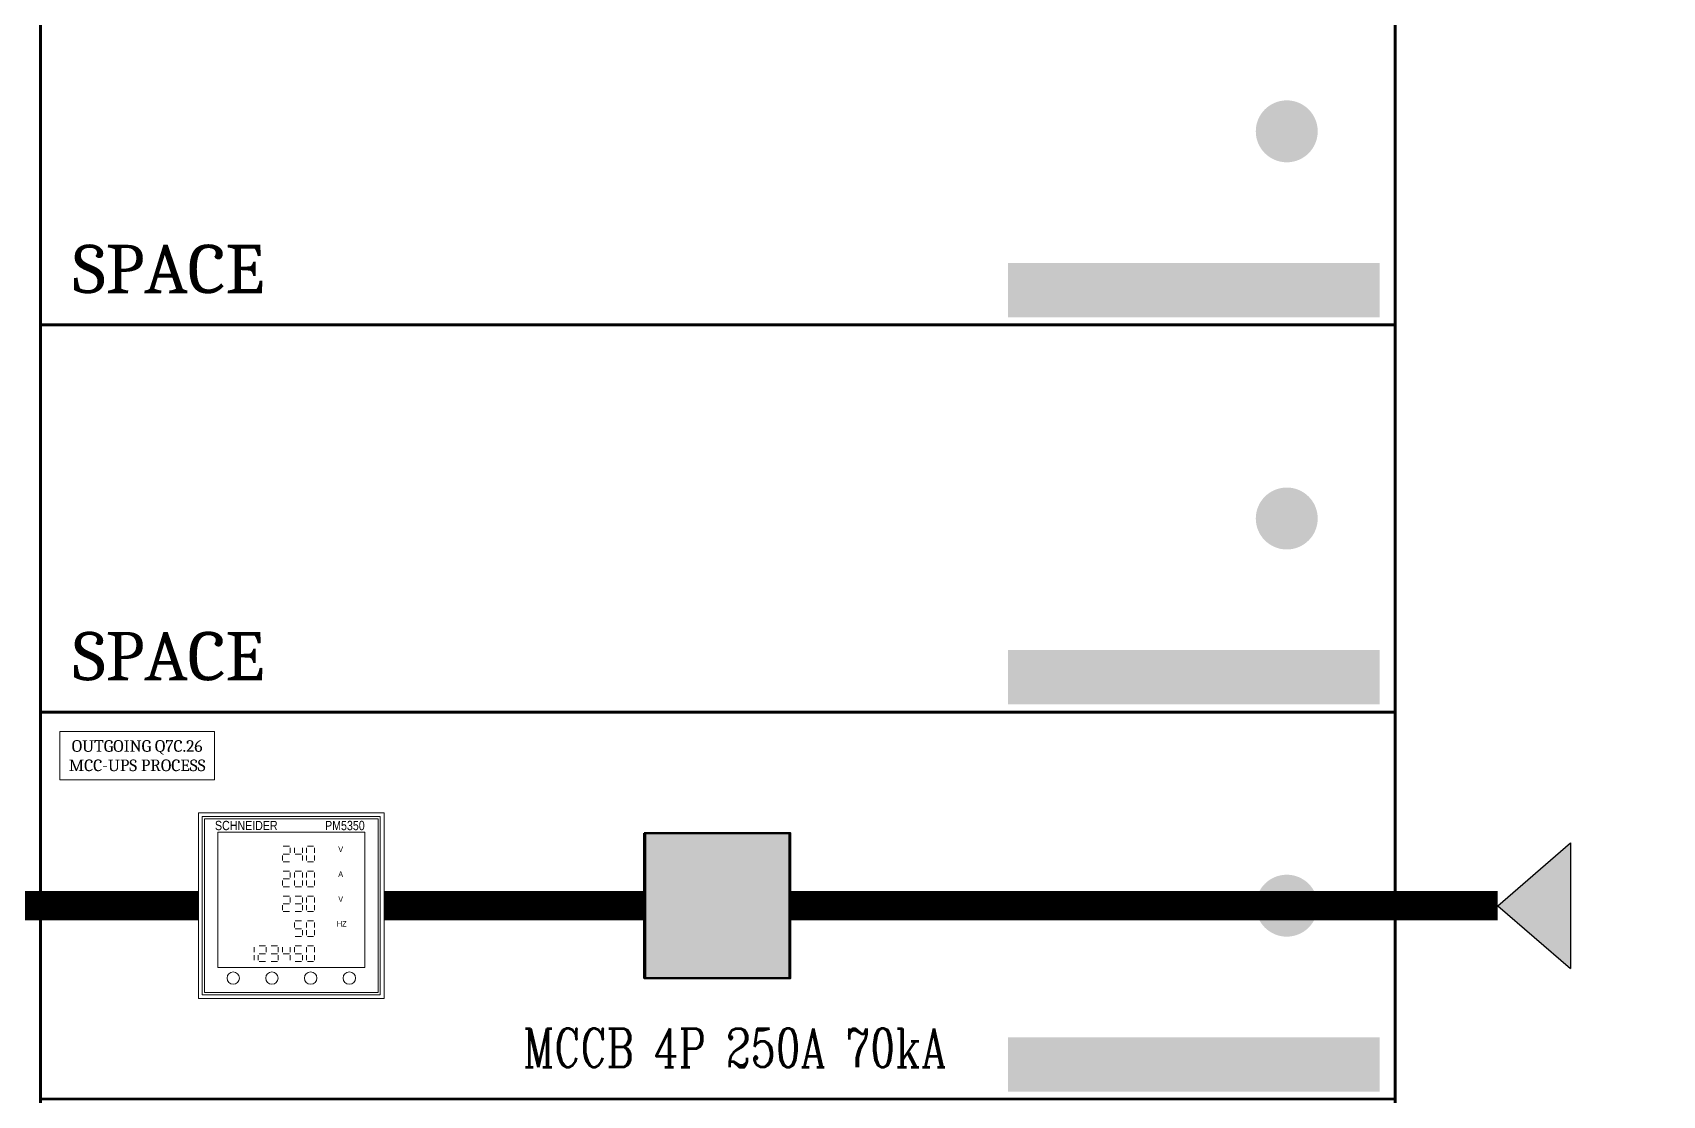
# Model space of a CAD drawing. Header units: millimetres. Extents: x -116965 to 323937, y 291661 to 566926.
# Drawn here: x -46536 to -45694, y 305939 to 306488 of the extents above; entities that cross this region are included whole.
import ezdxf
from ezdxf.enums import TextEntityAlignment as Align

# ---------------------------------------------------------------- set-up
doc = ezdxf.new("R2010")
doc.units = ezdxf.units.MM
doc.layers.get('0').update_dxf_attribs({"lineweight": 18})
doc.layers.add('BASE', color=7, linetype='Continuous', lineweight=15)
doc.layers.add('hw_Text', color=7, linetype='Continuous', lineweight=13)
doc.layers.add('C00-00-00', color=7, linetype='Continuous')
doc.layers.add('C32-AD-3C', color=7, linetype='Continuous', true_color=0x32ad3c)
doc.layers.add('C49-50-57', color=7, linetype='Continuous', true_color=0x495057)
doc.styles.add('hw_Block', font='complex.shx', dxfattribs={"width": 0.75})
doc.styles.add('hw_Block.', font='Cambria.ttf')
doc.styles.add('hwTech', font='Cambria.ttf')
doc.styles.add('VnArial', font='')
doc.styles.get('VnArial').set_extended_font_data('.VnArial NarrowH')

# ---------------------------------------------------------------- blocks, each defined once
blk = doc.blocks.new('1232')
at = {"color": 7, "linetype": 'Continuous', "lineweight": 13}
for p, q in [((43.84, 78.67), (47.07, 78.67)), ((47.48, 77.94), (47.48, 75.37)), ((49.66, 77.94), (49.66, 75.37)), ((53.72, 77.94), (53.72, 75.37)), ((55.9, 77.94), (55.9, 75.37)), ((56.31, 78.67), (59.54, 78.67)), ((59.95, 77.94), (59.95, 75.37)), ((43.43, 71.35), (43.43, 73.92)), ((43.84, 74.65), (47.07, 74.65)), ((43.84, 70.62), (47.07, 70.62)), ((50.08, 74.65), (53.3, 74.65)), ((53.72, 71.35), (53.72, 73.92)), ((55.9, 71.35), (55.9, 73.92)), ((56.31, 70.62), (59.54, 70.62)), ((59.95, 71.35), (59.95, 73.92)), ((43.43, 58.49), (43.43, 61.06)), ((43.84, 65.82), (47.07, 65.82)), ((43.84, 61.79), (47.07, 61.79)), ((47.48, 65.09), (47.48, 62.52)), ((49.66, 65.09), (49.66, 62.52)), ((49.66, 58.49), (49.66, 61.06)), ((50.08, 65.82), (53.3, 65.82)), ((53.72, 65.09), (53.72, 62.52)), ((53.72, 58.49), (53.72, 61.06)), ((55.9, 65.09), (55.9, 62.52)), ((55.9, 58.49), (55.9, 61.06)), ((56.31, 65.82), (59.54, 65.82)), ((59.95, 65.09), (59.95, 62.52)), ((59.95, 58.49), (59.95, 61.06)), ((43.84, 57.77), (47.07, 57.77)), ((43.84, 52.96), (47.07, 52.96)), ((47.48, 52.23), (47.48, 49.66)), ((50.08, 57.77), (53.3, 57.77)), ((50.08, 52.96), (53.3, 52.96)), ((53.72, 52.23), (53.72, 49.66)), ((55.9, 52.23), (55.9, 49.66)), ((56.31, 57.77), (59.54, 57.77)), ((56.31, 52.96), (59.54, 52.96)), ((59.95, 52.23), (59.95, 49.66)), ((43.43, 45.64), (43.43, 48.21)), ((43.84, 48.94), (47.07, 48.94)), ((43.84, 44.91), (47.07, 44.91)), ((50.08, 48.94), (53.3, 48.94)), ((50.08, 44.91), (53.3, 44.91)), ((53.72, 45.64), (53.72, 48.21)), ((55.9, 45.64), (55.9, 48.21)), ((56.31, 44.91), (59.54, 44.91)), ((59.95, 45.64), (59.95, 48.21)), ((49.66, 39.38), (49.66, 36.81)), ((50.08, 40.1), (53.3, 40.1)), ((50.08, 36.08), (53.3, 36.08)), ((53.72, 32.78), (53.72, 35.35)), ((55.9, 39.38), (55.9, 36.81)), ((55.9, 32.78), (55.9, 35.35)), ((56.31, 40.1), (59.54, 40.1)), ((59.95, 39.38), (59.95, 36.81)), ((59.95, 32.78), (59.95, 35.35)), ((28.79, 26.5), (28.79, 23.93)), ((31.38, 27.23), (34.61, 27.23)), ((35.02, 26.5), (35.02, 23.93)), ((37.61, 27.23), (40.84, 27.23)), ((41.25, 26.5), (41.25, 23.93)), ((43.43, 26.5), (43.43, 23.93)), ((47.48, 26.5), (47.48, 23.93)), ((49.66, 26.5), (49.66, 23.93)), ((50.08, 32.06), (53.3, 32.06)), ((50.08, 27.23), (53.3, 27.23)), ((55.9, 26.5), (55.9, 23.93)), ((56.31, 32.06), (59.54, 32.06)), ((56.31, 27.23), (59.54, 27.23)), ((59.95, 26.5), (59.95, 23.93)), ((28.79, 19.91), (28.79, 22.47)), ((30.97, 19.91), (30.97, 22.47)), ((31.38, 23.2), (34.61, 23.2)), ((31.38, 19.18), (34.61, 19.18)), ((37.61, 23.2), (40.84, 23.2)), ((37.61, 19.18), (40.84, 19.18)), ((41.25, 19.91), (41.25, 22.47)), ((43.84, 23.2), (47.07, 23.2)), ((47.48, 19.91), (47.48, 22.47)), ((50.08, 23.2), (53.3, 23.2)), ((50.08, 19.18), (53.3, 19.18)), ((53.72, 19.91), (53.72, 22.47)), ((55.9, 19.91), (55.9, 22.47)), ((56.31, 19.18), (59.54, 19.18)), ((59.95, 19.91), (59.95, 22.47))]:
    blk.add_line(p, q, dxfattribs=at)
at = {"layer": 'BASE', "lineweight": 13}
for points in [[(96, 0), (0, 0), (0, 96), (96, 96)], [(3.2, 3.2), (92.8, 3.2), (92.8, 92.8), (3.2, 92.8)], [(10, 16.06), (86, 16.06), (86, 86), (10, 86)]]:
    blk.add_lwpolyline(points, close=True, dxfattribs=at)
at = {"layer": 'BASE', "color": 3, "lineweight": 13}
blk.add_lwpolyline([(2, 2), (94, 2), (94, 94), (2, 94)], close=True, dxfattribs=at)
at = {"layer": 'BASE', "lineweight": 13}
for centre in [(18, 10.61), (38, 10.61), (58, 10.61), (78, 10.61)]:
    blk.add_circle(centre, 3.2, dxfattribs=at)
at = {"layer": 'hw_Text', "lineweight": 13, "style": 'VnArial'}
for s, height, p in [('Schneider', 4.8, (24.76, 89.41)), ('V', 2.88, (73.53, 77.14)), ('A', 2.88, (73.53, 64.28)), ('V', 2.88, (73.53, 51.43)), ('Hz', 2.88, (74.05, 38.57))]:
    blk.add_text(s, height=height, rotation=360, dxfattribs=at).set_placement(p, align=Align.MIDDLE_CENTER)
at = {"layer": 'hw_Text', "color": 1, "lineweight": 13, "style": 'VnArial'}
blk.add_text('PM5350', height=4.8, rotation=360, dxfattribs=at).set_placement((75.69, 89.41), align=Align.MIDDLE_CENTER)
blk = doc.blocks.new('Load Outgoingx')
at = {"color": 0, "lineweight": 5, "ltscale": 0.7}
blk.add_lwpolyline([(10, -10), (10, -35), (90, -35), (90, -10)], close=True, dxfattribs=at)
at = {"color": 0, "lineweight": 5, "style": 'hw_Block.'}
for tag, p in [('LINE1', (50, -17.5)), ('LINE2', (50, -27.5))]:
    blk.add_attdef(tag, text='', height=6, dxfattribs=at).set_placement(p, align=Align.MIDDLE_CENTER)

msp = doc.modelspace()

# ---------------------------------------------------------------- hatches: boundary and pattern name
at = {"lineweight": -3, "ltscale": 5}
h = msp.add_hatch(color=1, dxfattribs=at)
h.dxf.hatch_style = 1
h.paths.add_polyline_path([(-45741.709408, 306004.812168), (-45741.709408, 306069.560851), (-45779.275809, 306037.186509)])
at = {"layer": 'C00-00-00'}
h = msp.add_hatch(color=256, dxfattribs=at)
edge = h.paths.add_edge_path()
edge.add_arc((-45888.231696, 306437.130677), 15.997765, 0, 360)
h = msp.add_hatch(color=256, dxfattribs=at)
h.dxf.hatch_style = 2
h.paths.add_polyline_path([(-46032.211596, 306369.140167), (-45840.238396, 306369.140167), (-45840.238396, 306341.144077), (-46032.211596, 306341.144077)])
h = msp.add_hatch(color=256, dxfattribs=at)
edge = h.paths.add_edge_path()
edge.add_arc((-45888.231696, 306237.158592), 15.997765, 0, 360)
h = msp.add_hatch(color=256, dxfattribs=at)
h.dxf.hatch_style = 2
h.paths.add_polyline_path([(-46032.211596, 306169.168083), (-45840.238396, 306169.168083), (-45840.238396, 306141.171992), (-46032.211596, 306141.171992)])
h = msp.add_hatch(color=256, dxfattribs=at)
edge = h.paths.add_edge_path()
edge.add_arc((-46182.673562, 306037.186509), 27.496163, 0, 360)
h = msp.add_hatch(color=256, dxfattribs=at)
edge = h.paths.add_edge_path()
edge.add_arc((-46182.673562, 306037.186509), 27.496163, 0, 360)
h = msp.add_hatch(color=256, dxfattribs=at)
edge = h.paths.add_edge_path()
edge.add_arc((-46182.673559, 306037.186508), 27.496163, 0, 360)
h = msp.add_hatch(color=256, dxfattribs=at)
edge = h.paths.add_edge_path()
edge.add_arc((-45888.231696, 306037.186508), 15.997765, 0, 360)
h = msp.add_hatch(color=256, dxfattribs=at)
h.dxf.hatch_style = 2
h.paths.add_polyline_path([(-46215.169025, 306044.685463), (-46150.1781, 306044.685463), (-46150.1781, 306029.687556), (-46215.169025, 306029.687556)])
h = msp.add_hatch(color=256, dxfattribs=at)
h.dxf.hatch_style = 2
h.paths.add_polyline_path([(-46032.211596, 305969.196002), (-45840.238396, 305969.196002), (-45840.238396, 305941.199908), (-46032.211596, 305941.199908)])
at = {"layer": 'C32-AD-3C'}
h = msp.add_hatch(color=256, dxfattribs=at)
h.dxf.hatch_style = 2
h.paths.add_polyline_path([(-46205.170422, 306024.688253), (-46190.172516, 306024.688253), (-46190.172516, 305999.691744), (-46205.170422, 305999.691744)])
h = msp.add_hatch(color=256, dxfattribs=at)
h.dxf.hatch_style = 2
h.paths.add_polyline_path([(-46205.170422, 306024.688253), (-46190.172516, 306024.688253), (-46190.172516, 305999.691744), (-46205.170422, 305999.691744)])
h = msp.add_hatch(color=256, dxfattribs=at)
h.dxf.hatch_style = 2
h.paths.add_polyline_path([(-46205.170418, 306024.688255), (-46190.172512, 306024.688255), (-46190.172512, 305999.691742), (-46205.170418, 305999.691742)])
at = {"layer": 'C49-50-57'}
h = msp.add_hatch(color=256, dxfattribs=at)
h.dxf.hatch_style = 2
h.paths.add_polyline_path([(-46220.168328, 306074.681275), (-46145.178797, 306074.681275), (-46145.178797, 305999.691744), (-46220.168328, 305999.691744)])
h = msp.add_hatch(color=256, dxfattribs=at)
h.dxf.hatch_style = 2
h.paths.add_polyline_path([(-46220.168328, 306074.681275), (-46145.178797, 306074.681275), (-46145.178797, 305999.691744), (-46220.168328, 305999.691744)])
h = msp.add_hatch(color=256, dxfattribs=at)
h.dxf.hatch_style = 2
h.paths.add_polyline_path([(-46220.168324, 306074.681273), (-46145.178793, 306074.681273), (-46145.178793, 305999.691742), (-46220.168324, 305999.691742)])

# ---------------------------------------------------------------- linework, layer by layer
at = {"lineweight": -3, "ltscale": 5}
for p, q in [((-45779.275809, 306037.186509), (-45741.709408, 306069.560851)), ((-45741.709408, 306069.560851), (-45741.709408, 306004.812168)), ((-45779.275809, 306037.186509), (-45741.709408, 306004.812168))]:
    msp.add_line(p, q, dxfattribs=at)
at = {"color": 1, "lineweight": -3, "ltscale": 5, "const_width": 15}
for points in [[(-46450.503252, 306037.186509), (-46626.781133, 306037.186509)], [(-46220.168328, 306037.186509), (-46354.503252, 306037.186509)], [(-46145.178797, 306037.186509), (-45779.275809, 306037.186509)]]:
    msp.add_lwpolyline(points, dxfattribs=at)
at = {"layer": 'C00-00-00', "lineweight": 211}
msp.add_lwpolyline([(-46532.141806, 307037.046927), (-45832.239512, 307037.046927), (-45832.239512, 304837.354008), (-46532.141806, 304837.354008)], close=True, dxfattribs=at)
at = {"layer": 'C00-00-00', "lineweight": 100}
for points in [[(-46732.113887, 306937.060883), (-46532.141806, 306937.060883), (-46532.141806, 304937.340052), (-46732.113887, 304937.340052)], [(-45832.239512, 306937.060883), (-45432.267431, 306937.060883), (-45432.267431, 304937.340052), (-45832.239512, 304937.340052)], [(-46532.141806, 306537.116717), (-45832.239512, 306537.116717), (-45832.239512, 306337.144633), (-46532.141806, 306337.144633)], [(-46532.141806, 306337.144633), (-45832.239512, 306337.144633), (-45832.239512, 306137.172552), (-46532.141806, 306137.172552)], [(-46532.141806, 306137.172552), (-45832.239512, 306137.172552), (-45832.239512, 305937.200467), (-46532.141806, 305937.200467)]]:
    msp.add_lwpolyline(points, close=True, dxfattribs=at)
at = {"layer": 'C00-00-00', "lineweight": 50}
for points in [[(-46220.168328, 306074.681275), (-46145.178797, 306074.681275), (-46145.178797, 305999.691744), (-46220.168328, 305999.691744)], [(-46220.168324, 306074.681273), (-46145.178793, 306074.681273), (-46145.178793, 305999.691742), (-46220.168324, 305999.691742)], [(-46219.685426, 306074.681275), (-46144.695895, 306074.681275), (-46144.695895, 305999.691744), (-46219.685426, 305999.691744)]]:
    msp.add_lwpolyline(points, close=True, dxfattribs=at)

# ---------------------------------------------------------------- block references
at = {"lineweight": -3}
msp.add_blockref('Load Outgoingx', (-46532.141804, 306137.172552), dxfattribs=at).add_auto_attribs({'LINE2': 'MCC-UPS PROCESS', 'LINE1': 'OUTGOING Q7C.26'})
msp.add_blockref('1232', (-46450.503252, 305989.186509))

# ---------------------------------------------------------------- texts
at = {"color": 2, "lineweight": -3, "ltscale": 5, "style": 'hwTech'}
for p in [(-46465.880792, 306366.029165), (-46465.880792, 306166.057084)]:
    msp.add_text('SPACE', height=25, dxfattribs=at).set_placement(p, align=Align.MIDDLE_CENTER)
at = {"color": 2, "insert": (-46173.470169, 305963.809653), "char_height": 20, "attachment_point": 5, "style": 'hw_Block'}
msp.add_mtext_dynamic_manual_height_columns('MCCB 4P 250A 70kA', width=280.32785492, gutter_width=12.5, heights=[0], dxfattribs=at)

doc.saveas('drawing.dxf')
